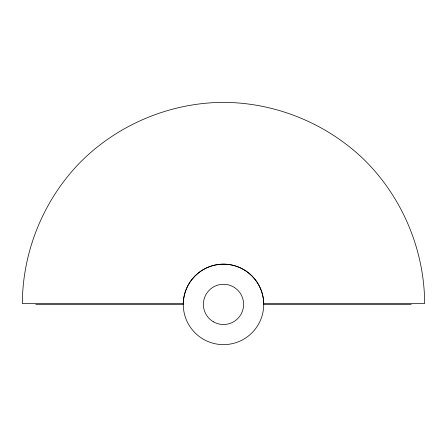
<?xml version="1.0" encoding="UTF-8"?>
<svg xmlns="http://www.w3.org/2000/svg" width="447" height="447" viewBox="0 0 447 447"><rect width="100%" height="100%" fill="white"/><g stroke="black" fill="none" stroke-linecap="round" stroke-linejoin="round"><path stroke-width="0.67" d="M183.326 303.519L22.35 303.519C22.546 250.733 44.074 198.753 81.265 161.283C118.734 124.098 170.709 102.57 223.5 102.369C276.291 102.57 328.266 124.098 365.735 161.283C402.926 198.753 424.454 250.733 424.65 303.519L263.674 303.519M35.76 304.401L183.27 304.401L183.616 299.149A39.42 38.582 -71.5 0 1 191.584 279.911L195.054 275.95L199.01 272.486A39.437 38.598 -18.2 0 1 223.5 264.166A39.437 38.598 18.2 0 1 247.99 272.48L251.946 275.95L255.416 279.911A39.42 38.582 71.5 0 1 263.389 299.149L263.73 304.401A40.23 40.23 0 0 1 203.385 339.239A40.23 40.23 0 0 1 203.385 269.558A40.23 40.23 0 0 1 263.73 304.401L411.24 304.401M213.442 321.818A20.115 20.115 0 0 0 243.615 304.401A20.115 20.115 0 0 0 213.442 286.98A20.115 20.115 0 0 0 213.442 321.818"/></g></svg>
